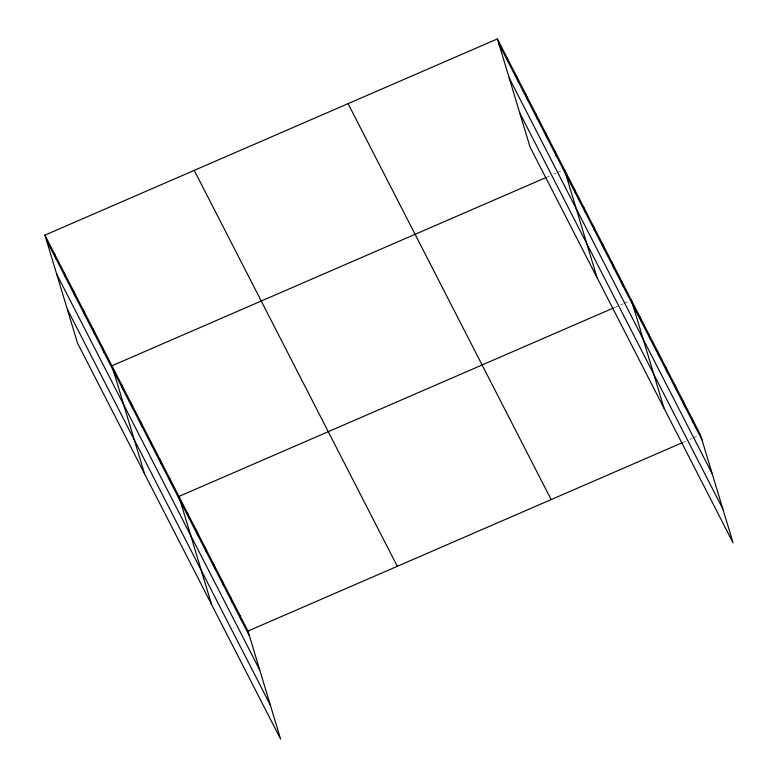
<?xml version="1.0" encoding="UTF-8"?>
<svg xmlns="http://www.w3.org/2000/svg" width="778" height="778" viewBox="0 0 778 778"><rect width="100%" height="100%" fill="white"/><g stroke="black" fill="none" stroke-linecap="round" stroke-linejoin="round"><path stroke-width="0.58" stroke-dasharray="3.89 2.92" d="M547.342 176.956L549.472 176.032M553.741 174.184L555.871 173.261M556.941 172.794L562.27 170.479M614.348 307.611L622.886 303.916M623.946 303.449L628.216 301.601M683.395 442.235L685.525 441.311M689.794 439.453L691.924 438.529M692.994 438.072L698.323 435.758"/><path stroke-width="1.17" d="M44.92 235.131L247.988 631.065L280.605 739.1L77.547 343.166L44.92 235.131L497.395 38.9L700.453 434.834L733.08 542.869L530.013 146.935L497.395 38.9M546.273 177.423L111.935 365.786L144.552 473.821M613.288 308.078L178.94 496.442L211.567 604.487M247.988 631.065L682.325 442.692M498.922 43.947L701.98 439.871M509.182 77.936L712.24 473.86M519.753 112.946L722.811 508.88M348.077 103.659L551.145 499.583M194.237 170.372L397.305 566.306M46.447 240.169L249.505 636.103M56.706 274.157L259.774 670.091M67.278 309.177L270.345 705.111M691.827 418.01L693.354 423.047M683.201 401.176L684.718 406.223M674.565 384.351L676.092 389.399M665.939 367.527L667.456 372.565M657.303 350.693L658.83 355.74M648.677 333.869L650.194 338.916M640.051 317.045L641.568 322.082M631.415 300.211L664.033 408.256M621.846 281.548L623.363 286.596M612.267 262.886L613.793 267.924M602.697 244.224L604.224 249.261M593.128 225.552L594.645 230.599M583.549 206.89L585.075 211.927M573.979 188.227L575.496 193.265M564.41 169.555L597.027 277.6M554.831 150.893L556.358 155.94M545.261 132.231L546.778 137.268M535.682 113.559L537.209 118.606M526.113 94.897L527.64 99.944M516.543 76.234L518.06 81.272M506.964 57.562L508.491 62.61M239.352 614.231L240.879 619.278M230.726 597.407L232.252 602.454M222.1 580.582L223.617 585.62M213.464 563.749L214.991 568.796M204.838 546.924L206.355 551.972M196.202 530.1L197.729 535.138M187.576 513.266L189.093 518.313M169.371 477.78L170.897 482.817M159.801 459.117L161.318 464.155M150.222 440.445L151.749 445.493M140.653 421.783L142.179 426.821M131.083 403.121L132.6 408.158M121.504 384.449L123.031 389.496M102.365 347.124L103.882 352.162M92.786 328.452L94.313 333.499M83.217 309.79L84.734 314.837M73.647 291.128L75.165 296.165M64.068 272.456L65.595 277.503M54.499 253.793L56.016 258.841"/></g></svg>
